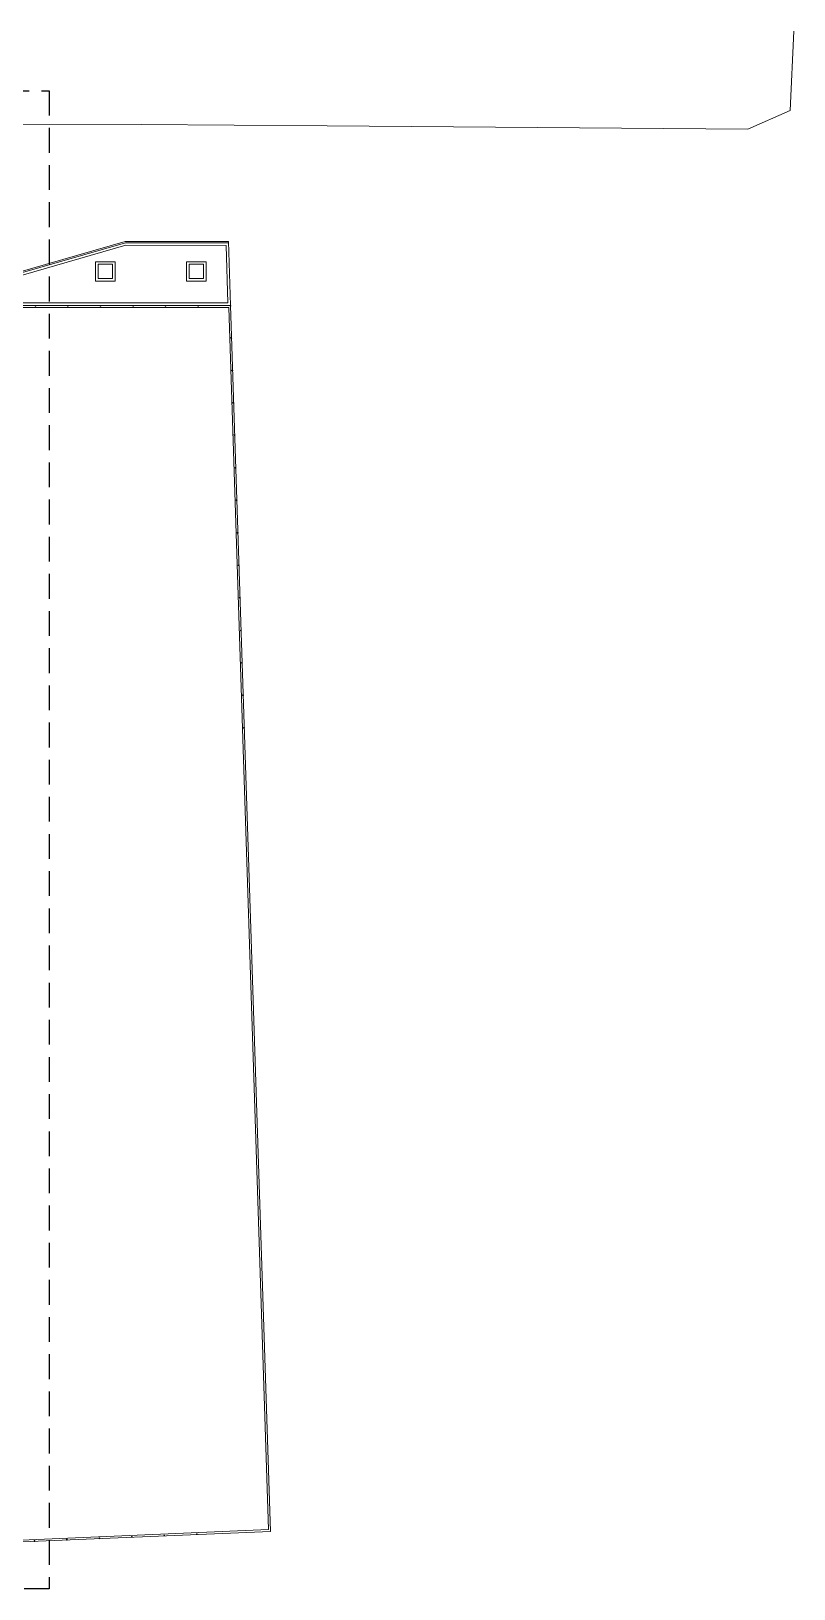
# Model space of a CAD drawing. Header units: millimetres. Extents: x 206 to 837, y 40 to 323.
# Drawn here: x 778.1 to 836.7, y 188.6 to 308.4 of the extents above; entities that cross this region are included whole.
import ezdxf

# ---------------------------------------------------------------- set-up
doc = ezdxf.new("R2010")
doc.units = ezdxf.units.MM
doc.linetypes.add('CONTINUO', pattern=[0])
doc.linetypes.add('HIDDEN', pattern=[9.525, 6.35, -3.175])
doc.layers.add('I-ARQ', color=8, linetype='Continuous', lineweight=0)

# ---------------------------------------------------------------- blocks, each defined once
blk = doc.blocks.new('CANTEIRO')
at = {"layer": 'I-ARQ'}
for points in [[(-1.7, 0.75), (-0.2, 0.75), (-0.2, -0.75), (-1.7, -0.75)], [(-1.5, 0.55), (-0.4, 0.55), (-0.4, -0.55), (-1.5, -0.55)]]:
    blk.add_lwpolyline(points, close=True, dxfattribs=at)
blk = doc.blocks.new('CERCA')
at = {"layer": 'I-ARQ'}
blk.add_lwpolyline([(-0.02, 0), (0.03, 0), (0.03, -0.06), (-0.02, -0.06)], close=True, dxfattribs=at)

msp = doc.modelspace()

# ---------------------------------------------------------------- linework, layer by layer
at = {"linetype": 'HIDDEN', "ltscale": 0.3}
msp.add_lwpolyline([(644.55, 303.79), (779.43, 303.79), (779.43, 188.6), (644.55, 188.6)], close=True, dxfattribs=at)
at = {"layer": 'I-ARQ', "linetype": 'CONTINUO'}
for p, q in [((775.24, 289.3), (785.29, 292.21)), ((775.25, 289.2), (785.3, 292.11)), ((775.28, 289), (785.33, 291.91)), ((785.29, 292.21), (793.23, 292.2)), ((785.3, 292.11), (793.23, 292.1)), ((785.33, 291.91), (793.04, 291.9))]:
    msp.add_line(p, q, dxfattribs=at)
at = {"layer": 'I-ARQ'}
for p, q in [((793.18, 287.49), (793.04, 291.9)), ((793.39, 287.29), (793.23, 292.2)), ((793.18, 287.49), (666.46, 287.49)), ((793.39, 287.29), (666.38, 287.29)), ((793.39, 287.29), (666.38, 287.29)), ((793.24, 287.14), (666.38, 287.14)), ((796.31, 193.16), (793.24, 287.14)), ((796.46, 193.02), (793.39, 287.29)), ((689.09, 188.6), (796.31, 193.16)), ((692.62, 188.6), (796.46, 193.02))]:
    msp.add_line(p, q, dxfattribs=at)
msp.add_lwpolyline([(775.27, 301.23), (786.51, 301.21), (800.82, 301.09), (833.16, 300.83), (836.41, 302.28), (836.7, 308.38)], dxfattribs=at)

# ---------------------------------------------------------------- block references
for name, p, rotation in [('CANTEIRO', (782.81, 289.9), 180.0000000066701), ('CANTEIRO', (789.81, 289.9), 180.0000000066701), ('CERCA', (793.47, 284.8), 271.8692357831589), ('CERCA', (793.55, 282.3), 271.8692357831589), ('CERCA', (793.63, 279.81), 271.8692357831589), ('CERCA', (793.71, 277.31), 271.8692357831589), ('CERCA', (793.8, 274.81), 271.8692357831589), ('CERCA', (793.88, 272.31), 271.8692357831589), ('CERCA', (793.96, 269.81), 271.8692357831589), ('CERCA', (794.04, 267.31), 271.8692357831589), ('CERCA', (794.12, 264.81), 271.8692357831589), ('CERCA', (794.2, 262.31), 271.8692357831589), ('CERCA', (794.28, 259.82), 271.8692357831589), ('CERCA', (794.37, 257.32), 271.8692357831589), ('CERCA', (794.45, 254.82), 271.8692357831589), ('CERCA', (778.31, 192.25), 182.4362404062261), ('CERCA', (780.81, 192.35), 182.4362404062261), ('CERCA', (783.31, 192.46), 182.4362404062261), ('CERCA', (785.81, 192.57), 182.4362404062261), ('CERCA', (788.3, 192.67), 182.4362404062261), ('CERCA', (790.8, 192.78), 182.4362404062261)]:
    msp.add_blockref(name, p, dxfattribs=dict(at, rotation=rotation))
for p in [(778.38, 287.29), (780.88, 287.29), (783.38, 287.29), (785.88, 287.29), (788.38, 287.29), (790.88, 287.29), (793.38, 287.29)]:
    msp.add_blockref('CERCA', p, dxfattribs=at)

doc.saveas('drawing.dxf')
